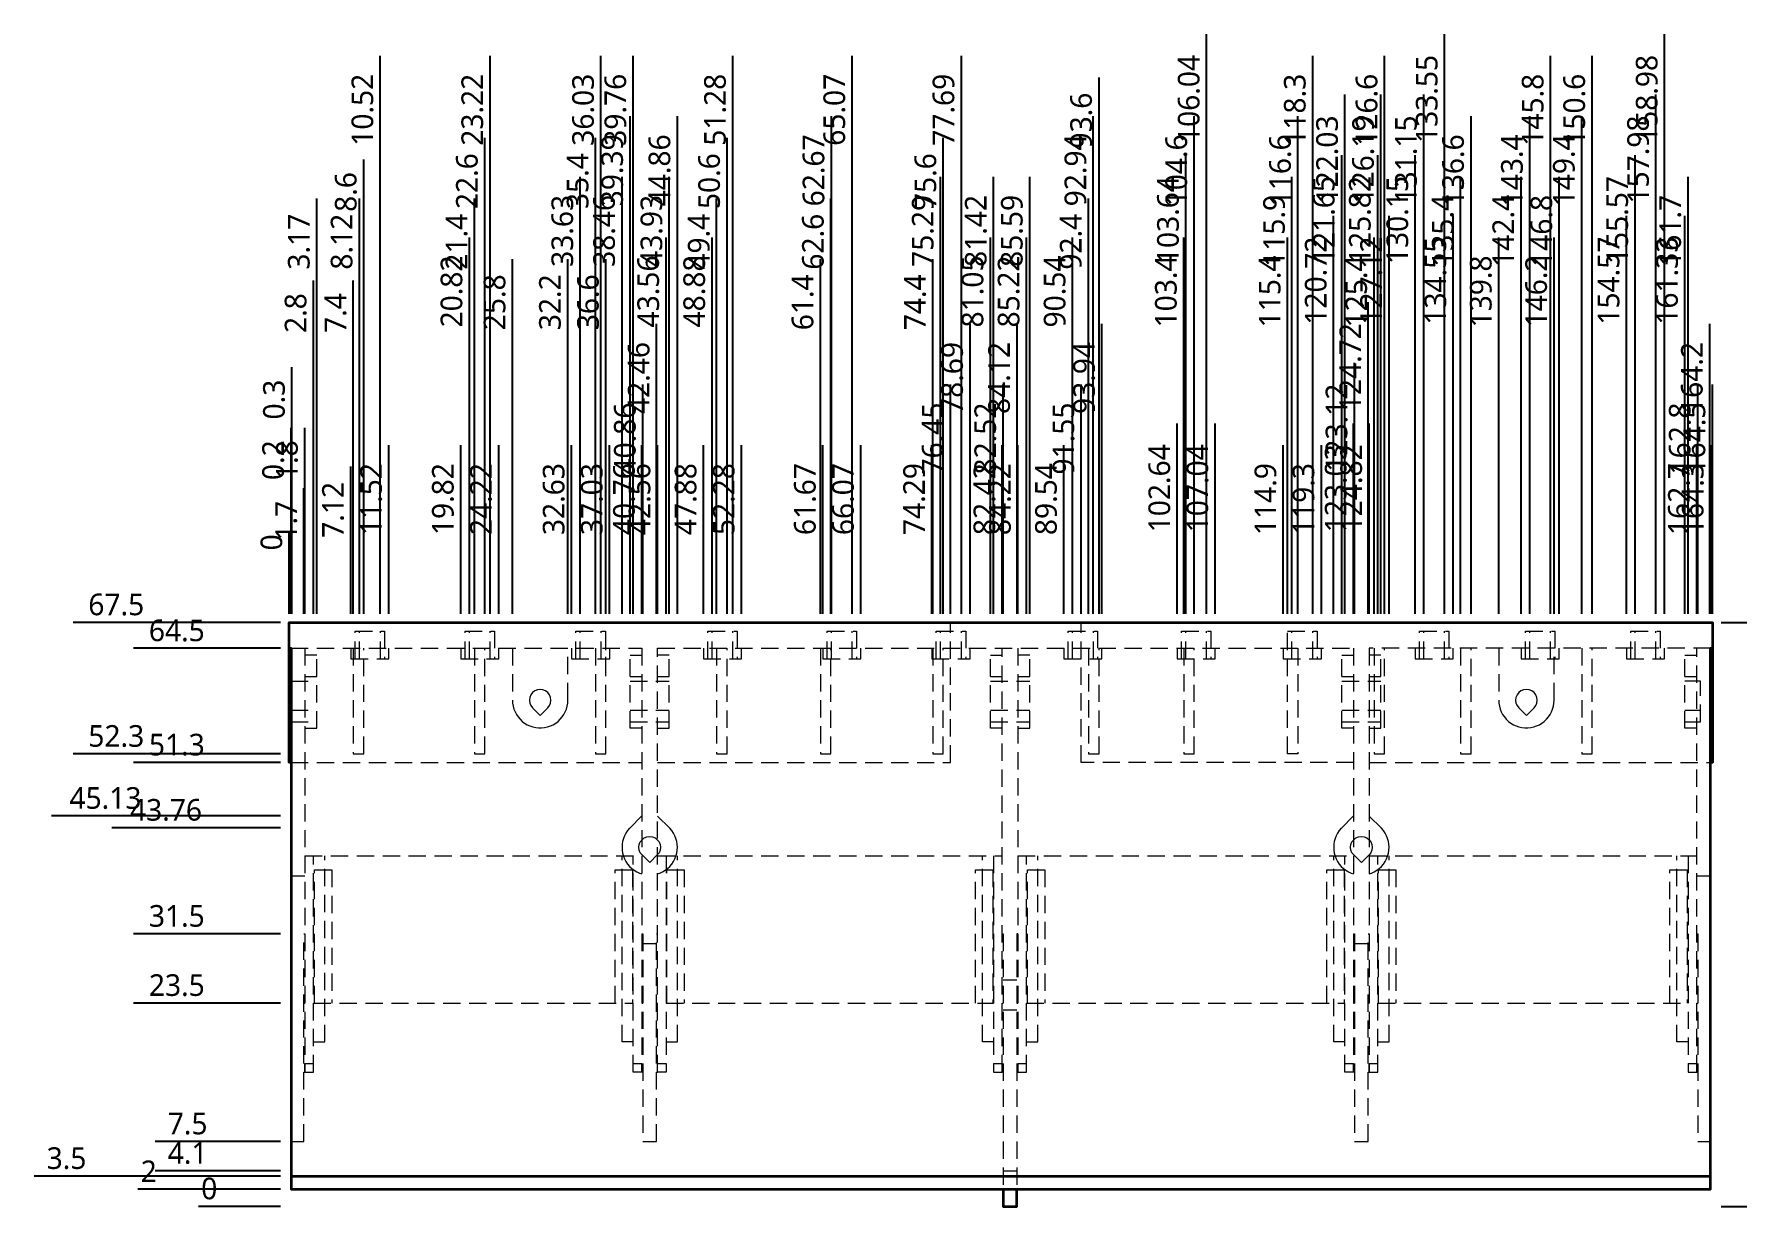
# Model space of a CAD drawing. Header units: millimetres. Extents: x -35 to 466, y -171 to 233.
# Drawn here: x -29.5 to 167.5, y 96.7 to 233.3 of the extents above; entities that cross this region are included whole.
import ezdxf

# ---------------------------------------------------------------- set-up
doc = ezdxf.new("R2010")
doc.units = ezdxf.units.MM
doc.linetypes.add('HIDDEN', pattern=[3, 2, -1])
for name, color, linetype, lineweight in [('DIM', 4, 'CONTINUOUS', 13), ('DIM_MORE', 3, 'CONTINUOUS', 13), ('HIDDEN', 8, 'HIDDEN', 18), ('VISIBLE', 7, 'CONTINUOUS', 35)]:
    doc.layers.add(name, color=color, linetype=linetype, lineweight=lineweight)
doc.styles.add('KR', font='malgun.ttf')
doc.dimstyles.new('TOCCATA', dxfattribs={"dimtxt": 2.5, "dimasz": 2, "dimexe": 1.2, "dimexo": 1, "dimgap": 0.8, "dimtad": 1, "dimdsep": 46, "dimtxsty": 'KR', "dimblk": 'ARCHTICK', "dimcen": 2.5, "dimazin": 3, "dimtfac": 0.5, "dimtmove": 2, "dimatfit": 3})

# ---------------------------------------------------------------- blocks, each defined once
blk = doc.blocks.new('_ARCHTICK')
at = {"color": 0, "linetype": 'BYBLOCK', "const_width": 0.15}
blk.add_lwpolyline([(-0.5, -0.5), (0.5, 0.5)], dxfattribs=at)
blk = doc.blocks.new('*D7')
for p, q in [((0.3, 183.35), (0.3, 194.85)), ((0.3, 179.35), (0.3, 183.35)), ((0.3, 166.35), (0.3, 179.35))]:
    blk.add_line(p, q)
at = {"layer": 'Defpoints'}
for p in [(0.3, 187.35), (0.3, 165.35), (0, 97.85)]:
    blk.add_point(p, dxfattribs=at)
at = {"layer": 'DIM', "insert": (-1.75, 191.1), "char_height": 2.5, "attachment_point": 5, "rotation": 90, "style": 'KR'}
blk.add_mtext('0.3', dxfattribs=at)
blk = doc.blocks.new('*D9')
for p, q in [((1.8, 176.35), (1.8, 187.85)), ((1.8, 172.35), (1.8, 176.35)), ((1.8, 166.35), (1.8, 172.35))]:
    blk.add_line(p, q)
at = {"layer": 'Defpoints'}
for p in [(1.8, 180.35), (1.8, 165.35), (0, 97.85)]:
    blk.add_point(p, dxfattribs=at)
at = {"layer": 'DIM', "insert": (-0.25, 184.1), "char_height": 2.5, "attachment_point": 5, "rotation": 90, "style": 'KR'}
blk.add_mtext('1.8', dxfattribs=at)
blk = doc.blocks.new('*D25')
for p, q in [((76.45, 176.35), (76.45, 192.85)), ((76.45, 172.35), (76.45, 176.35)), ((76.45, 166.35), (76.45, 172.35))]:
    blk.add_line(p, q)
at = {"layer": 'Defpoints'}
for p in [(76.45, 180.35), (76.45, 165.35), (0, 97.85)]:
    blk.add_point(p, dxfattribs=at)
at = {"layer": 'DIM', "insert": (74.4, 186.6), "char_height": 2.5, "attachment_point": 5, "rotation": 90, "style": 'KR'}
blk.add_mtext('76.45', dxfattribs=at)
blk = doc.blocks.new('*D26')
for p, q in [((78.69, 183.35), (78.69, 199.85)), ((78.69, 179.35), (78.69, 183.35)), ((78.69, 166.35), (78.69, 179.35))]:
    blk.add_line(p, q)
at = {"layer": 'Defpoints'}
for p in [(78.69, 187.35), (78.69, 165.35), (0, 97.85)]:
    blk.add_point(p, dxfattribs=at)
at = {"layer": 'DIM', "insert": (76.64, 193.6), "char_height": 2.5, "attachment_point": 5, "rotation": 90, "style": 'KR'}
blk.add_mtext('78.69', dxfattribs=at)
blk = doc.blocks.new('*D29')
for p, q in [((84.12, 183.35), (84.12, 199.85)), ((84.12, 179.35), (84.12, 183.35)), ((84.12, 166.35), (84.12, 179.35))]:
    blk.add_line(p, q)
at = {"layer": 'Defpoints'}
for p in [(84.12, 187.35), (84.12, 165.35), (0, 97.85)]:
    blk.add_point(p, dxfattribs=at)
at = {"layer": 'DIM', "insert": (82.07, 193.6), "char_height": 2.5, "attachment_point": 5, "rotation": 90, "style": 'KR'}
blk.add_mtext('84.12', dxfattribs=at)
blk = doc.blocks.new('*D32')
for p, q in [((91.55, 176.35), (91.55, 192.85)), ((91.55, 172.35), (91.55, 176.35)), ((91.55, 166.35), (91.55, 172.35))]:
    blk.add_line(p, q)
at = {"layer": 'Defpoints'}
for p in [(91.55, 180.35), (91.55, 165.35), (0, 97.85)]:
    blk.add_point(p, dxfattribs=at)
at = {"layer": 'DIM', "insert": (89.5, 186.6), "char_height": 2.5, "attachment_point": 5, "rotation": 90, "style": 'KR'}
blk.add_mtext('91.55', dxfattribs=at)
blk = doc.blocks.new('*D33')
for p, q in [((93.94, 183.35), (93.94, 199.85)), ((93.94, 179.35), (93.94, 183.35)), ((93.94, 166.35), (93.94, 179.35))]:
    blk.add_line(p, q)
at = {"layer": 'Defpoints'}
for p in [(93.94, 187.35), (93.94, 165.35), (0, 97.85)]:
    blk.add_point(p, dxfattribs=at)
at = {"layer": 'DIM', "insert": (91.89, 193.6), "char_height": 2.5, "attachment_point": 5, "rotation": 90, "style": 'KR'}
blk.add_mtext('93.94', dxfattribs=at)
blk = doc.blocks.new('*D80')
for p, q in [((3.17, 200.35), (3.17, 214.35)), ((3.17, 196.35), (3.17, 200.35)), ((3.17, 166.35), (3.17, 196.35))]:
    blk.add_line(p, q)
at = {"layer": 'Defpoints'}
for p in [(3.17, 204.35), (3.17, 165.35), (0, 97.85)]:
    blk.add_point(p, dxfattribs=at)
at = {"layer": 'DIM_MORE', "insert": (1.12, 209.35), "char_height": 2.5, "attachment_point": 5, "rotation": 90, "style": 'KR'}
blk.add_mtext('3.17', dxfattribs=at)
blk = doc.blocks.new('*D81')
for p, q in [((7.4, 193.35), (7.4, 204.85)), ((7.4, 189.35), (7.4, 193.35)), ((7.4, 166.35), (7.4, 189.35))]:
    blk.add_line(p, q)
at = {"layer": 'Defpoints'}
for p in [(7.4, 197.35), (7.4, 165.35), (0, 97.85)]:
    blk.add_point(p, dxfattribs=at)
at = {"layer": 'DIM_MORE', "insert": (5.35, 201.1), "char_height": 2.5, "attachment_point": 5, "rotation": 90, "style": 'KR'}
blk.add_mtext('7.4', dxfattribs=at)
blk = doc.blocks.new('*D83')
for p, q in [((8.6, 207.35), (8.6, 218.85)), ((8.6, 203.35), (8.6, 207.35)), ((8.6, 166.35), (8.6, 203.35))]:
    blk.add_line(p, q)
at = {"layer": 'Defpoints'}
for p in [(8.6, 211.35), (8.6, 165.35), (0, 97.85)]:
    blk.add_point(p, dxfattribs=at)
at = {"layer": 'DIM_MORE', "insert": (6.55, 215.1), "char_height": 2.5, "attachment_point": 5, "rotation": 90, "style": 'KR'}
blk.add_mtext('8.6', dxfattribs=at)
blk = doc.blocks.new('*D84')
for p, q in [((10.52, 214.35), (10.52, 230.85)), ((10.52, 210.35), (10.52, 214.35)), ((10.52, 166.35), (10.52, 210.35))]:
    blk.add_line(p, q)
at = {"layer": 'Defpoints'}
for p in [(10.52, 218.35), (10.52, 165.35), (0, 97.85)]:
    blk.add_point(p, dxfattribs=at)
at = {"layer": 'DIM_MORE', "insert": (8.47, 224.6), "char_height": 2.5, "attachment_point": 5, "rotation": 90, "style": 'KR'}
blk.add_mtext('10.52', dxfattribs=at)
blk = doc.blocks.new('*D90')
for p, q in [((32.2, 193.35), (32.2, 207.35)), ((32.2, 189.35), (32.2, 193.35)), ((32.2, 166.35), (32.2, 189.35))]:
    blk.add_line(p, q)
at = {"layer": 'Defpoints'}
for p in [(32.2, 197.35), (32.2, 165.35), (0, 97.85)]:
    blk.add_point(p, dxfattribs=at)
at = {"layer": 'DIM_MORE', "insert": (30.15, 202.35), "char_height": 2.5, "attachment_point": 5, "rotation": 90, "style": 'KR'}
blk.add_mtext('32.2', dxfattribs=at)
blk = doc.blocks.new('*D92')
for p, q in [((35.4, 207.35), (35.4, 221.35)), ((35.4, 203.35), (35.4, 207.35)), ((35.4, 166.35), (35.4, 203.35))]:
    blk.add_line(p, q)
at = {"layer": 'Defpoints'}
for p in [(35.4, 211.35), (35.4, 165.35), (0, 97.85)]:
    blk.add_point(p, dxfattribs=at)
at = {"layer": 'DIM_MORE', "insert": (33.35, 216.35), "char_height": 2.5, "attachment_point": 5, "rotation": 90, "style": 'KR'}
blk.add_mtext('35.4', dxfattribs=at)
blk = doc.blocks.new('*D95')
for p, q in [((38.46, 200.35), (38.46, 216.85)), ((38.46, 196.35), (38.46, 200.35)), ((38.46, 166.35), (38.46, 196.35))]:
    blk.add_line(p, q)
at = {"layer": 'Defpoints'}
for p in [(38.46, 204.35), (38.46, 165.35), (0, 97.85)]:
    blk.add_point(p, dxfattribs=at)
at = {"layer": 'DIM_MORE', "insert": (36.41, 210.6), "char_height": 2.5, "attachment_point": 5, "rotation": 90, "style": 'KR'}
blk.add_mtext('38.46', dxfattribs=at)
blk = doc.blocks.new('*D96')
for p, q in [((39.39, 207.35), (39.39, 223.85)), ((39.39, 203.35), (39.39, 207.35)), ((39.39, 166.35), (39.39, 203.35))]:
    blk.add_line(p, q)
at = {"layer": 'Defpoints'}
for p in [(39.39, 211.35), (39.39, 165.35), (0, 97.85)]:
    blk.add_point(p, dxfattribs=at)
at = {"layer": 'DIM_MORE', "insert": (37.34, 217.6), "char_height": 2.5, "attachment_point": 5, "rotation": 90, "style": 'KR'}
blk.add_mtext('39.39', dxfattribs=at)
blk = doc.blocks.new('*D99')
for p, q in [((43.93, 200.35), (43.93, 216.85)), ((43.93, 196.35), (43.93, 200.35)), ((43.93, 166.35), (43.93, 196.35))]:
    blk.add_line(p, q)
at = {"layer": 'Defpoints'}
for p in [(43.93, 204.35), (43.93, 165.35), (0, 97.85)]:
    blk.add_point(p, dxfattribs=at)
at = {"layer": 'DIM_MORE', "insert": (41.88, 210.6), "char_height": 2.5, "attachment_point": 5, "rotation": 90, "style": 'KR'}
blk.add_mtext('43.93', dxfattribs=at)
blk = doc.blocks.new('*D100')
for p, q in [((44.86, 207.35), (44.86, 223.85)), ((44.86, 203.35), (44.86, 207.35)), ((44.86, 166.35), (44.86, 203.35))]:
    blk.add_line(p, q)
at = {"layer": 'Defpoints'}
for p in [(44.86, 211.35), (44.86, 165.35), (0, 97.85)]:
    blk.add_point(p, dxfattribs=at)
at = {"layer": 'DIM_MORE', "insert": (42.81, 217.6), "char_height": 2.5, "attachment_point": 5, "rotation": 90, "style": 'KR'}
blk.add_mtext('44.86', dxfattribs=at)
blk = doc.blocks.new('*D109')
for p, q in [((74.4, 193.35), (74.4, 207.35)), ((74.4, 189.35), (74.4, 193.35)), ((74.4, 166.35), (74.4, 189.35))]:
    blk.add_line(p, q)
at = {"layer": 'Defpoints'}
for p in [(74.4, 197.35), (74.4, 165.35), (0, 97.85)]:
    blk.add_point(p, dxfattribs=at)
at = {"layer": 'DIM_MORE', "insert": (72.35, 202.35), "char_height": 2.5, "attachment_point": 5, "rotation": 90, "style": 'KR'}
blk.add_mtext('74.4', dxfattribs=at)
blk = doc.blocks.new('*D111')
for p, q in [((75.6, 207.35), (75.6, 221.35)), ((75.6, 203.35), (75.6, 207.35)), ((75.6, 166.35), (75.6, 203.35))]:
    blk.add_line(p, q)
at = {"layer": 'Defpoints'}
for p in [(75.6, 211.35), (75.6, 165.35), (0, 97.85)]:
    blk.add_point(p, dxfattribs=at)
at = {"layer": 'DIM_MORE', "insert": (73.55, 216.35), "char_height": 2.5, "attachment_point": 5, "rotation": 90, "style": 'KR'}
blk.add_mtext('75.6', dxfattribs=at)
blk = doc.blocks.new('*D112')
for p, q in [((77.69, 214.35), (77.69, 230.85)), ((77.69, 210.35), (77.69, 214.35)), ((77.69, 166.35), (77.69, 210.35))]:
    blk.add_line(p, q)
at = {"layer": 'Defpoints'}
for p in [(77.69, 218.35), (77.69, 165.35), (0, 97.85)]:
    blk.add_point(p, dxfattribs=at)
at = {"layer": 'DIM_MORE', "insert": (75.64, 224.6), "char_height": 2.5, "attachment_point": 5, "rotation": 90, "style": 'KR'}
blk.add_mtext('77.69', dxfattribs=at)
blk = doc.blocks.new('*D118')
for p, q in [((92.4, 200.35), (92.4, 214.35)), ((92.4, 196.35), (92.4, 200.35)), ((92.4, 166.35), (92.4, 196.35))]:
    blk.add_line(p, q)
at = {"layer": 'Defpoints'}
for p in [(92.4, 204.35), (92.4, 165.35), (0, 97.85)]:
    blk.add_point(p, dxfattribs=at)
at = {"layer": 'DIM_MORE', "insert": (90.35, 209.35), "char_height": 2.5, "attachment_point": 5, "rotation": 90, "style": 'KR'}
blk.add_mtext('92.4', dxfattribs=at)
blk = doc.blocks.new('*D125')
for p, q in [((115.4, 193.35), (115.4, 209.85)), ((115.4, 189.35), (115.4, 193.35)), ((115.4, 166.35), (115.4, 189.35))]:
    blk.add_line(p, q)
at = {"layer": 'Defpoints'}
for p in [(115.4, 197.35), (115.4, 165.35), (0, 97.85)]:
    blk.add_point(p, dxfattribs=at)
at = {"layer": 'DIM_MORE', "insert": (113.35, 203.6), "char_height": 2.5, "attachment_point": 5, "rotation": 90, "style": 'KR'}
blk.add_mtext('115.4', dxfattribs=at)
blk = doc.blocks.new('*D129')
for p, q in [((120.72, 193.35), (120.72, 212.35)), ((120.72, 189.35), (120.72, 193.35)), ((120.72, 166.35), (120.72, 189.35))]:
    blk.add_line(p, q)
at = {"layer": 'Defpoints'}
for p in [(120.72, 197.35), (120.72, 165.35), (0, 97.85)]:
    blk.add_point(p, dxfattribs=at)
at = {"layer": 'DIM_MORE', "insert": (118.67, 204.85), "char_height": 2.5, "attachment_point": 5, "rotation": 90, "style": 'KR'}
blk.add_mtext('120.72', dxfattribs=at)
blk = doc.blocks.new('*D130')
for p, q in [((121.65, 200.35), (121.65, 219.35)), ((121.65, 196.35), (121.65, 200.35)), ((121.65, 166.35), (121.65, 196.35))]:
    blk.add_line(p, q)
at = {"layer": 'Defpoints'}
for p in [(121.65, 204.35), (121.65, 165.35), (0, 97.85)]:
    blk.add_point(p, dxfattribs=at)
at = {"layer": 'DIM_MORE', "insert": (119.6, 211.85), "char_height": 2.5, "attachment_point": 5, "rotation": 90, "style": 'KR'}
blk.add_mtext('121.65', dxfattribs=at)
blk = doc.blocks.new('*D132')
for p, q in [((125.4, 193.35), (125.4, 209.85)), ((125.4, 189.35), (125.4, 193.35)), ((125.4, 166.35), (125.4, 189.35))]:
    blk.add_line(p, q)
at = {"layer": 'Defpoints'}
for p in [(125.4, 197.35), (125.4, 165.35), (0, 97.85)]:
    blk.add_point(p, dxfattribs=at)
at = {"layer": 'DIM_MORE', "insert": (123.35, 203.6), "char_height": 2.5, "attachment_point": 5, "rotation": 90, "style": 'KR'}
blk.add_mtext('125.4', dxfattribs=at)
blk = doc.blocks.new('*D134')
for p, q in [((126.19, 207.35), (126.19, 226.35)), ((126.19, 203.35), (126.19, 207.35)), ((126.19, 166.35), (126.19, 203.35))]:
    blk.add_line(p, q)
at = {"layer": 'Defpoints'}
for p in [(126.19, 211.35), (126.19, 165.35), (0, 97.85)]:
    blk.add_point(p, dxfattribs=at)
at = {"layer": 'DIM_MORE', "insert": (124.14, 218.85), "char_height": 2.5, "attachment_point": 5, "rotation": 90, "style": 'KR'}
blk.add_mtext('126.19', dxfattribs=at)
blk = doc.blocks.new('*D135')
for p, q in [((126.6, 214.35), (126.6, 230.85)), ((126.6, 210.35), (126.6, 214.35)), ((126.6, 166.35), (126.6, 210.35))]:
    blk.add_line(p, q)
at = {"layer": 'Defpoints'}
for p in [(126.6, 218.35), (126.6, 165.35), (0, 97.85)]:
    blk.add_point(p, dxfattribs=at)
at = {"layer": 'DIM_MORE', "insert": (124.55, 224.6), "char_height": 2.5, "attachment_point": 5, "rotation": 90, "style": 'KR'}
blk.add_mtext('126.6', dxfattribs=at)
blk = doc.blocks.new('*D136')
for p, q in [((127.12, 193.35), (127.12, 212.35)), ((127.12, 189.35), (127.12, 193.35)), ((127.12, 166.35), (127.12, 189.35))]:
    blk.add_line(p, q)
at = {"layer": 'Defpoints'}
for p in [(127.12, 197.35), (127.12, 165.35), (0, 97.85)]:
    blk.add_point(p, dxfattribs=at)
at = {"layer": 'DIM_MORE', "insert": (125.07, 204.85), "char_height": 2.5, "attachment_point": 5, "rotation": 90, "style": 'KR'}
blk.add_mtext('127.12', dxfattribs=at)
blk = doc.blocks.new('*D139')
for p, q in [((133.55, 214.35), (133.55, 233.35)), ((133.55, 210.35), (133.55, 214.35)), ((133.55, 166.35), (133.55, 210.35))]:
    blk.add_line(p, q)
at = {"layer": 'Defpoints'}
for p in [(133.55, 218.35), (133.55, 165.35), (0, 97.85)]:
    blk.add_point(p, dxfattribs=at)
at = {"layer": 'DIM_MORE', "insert": (131.5, 225.85), "char_height": 2.5, "attachment_point": 5, "rotation": 90, "style": 'KR'}
blk.add_mtext('133.55', dxfattribs=at)
blk = doc.blocks.new('*D140')
for p, q in [((134.55, 193.35), (134.55, 212.35)), ((134.55, 189.35), (134.55, 193.35)), ((134.55, 166.35), (134.55, 189.35))]:
    blk.add_line(p, q)
at = {"layer": 'Defpoints'}
for p in [(134.55, 197.35), (134.55, 165.35), (0, 97.85)]:
    blk.add_point(p, dxfattribs=at)
at = {"layer": 'DIM_MORE', "insert": (132.5, 204.85), "char_height": 2.5, "attachment_point": 5, "rotation": 90, "style": 'KR'}
blk.add_mtext('134.55', dxfattribs=at)
blk = doc.blocks.new('*D146')
for p, q in [((145.8, 214.35), (145.8, 230.85)), ((145.8, 210.35), (145.8, 214.35)), ((145.8, 166.35), (145.8, 210.35))]:
    blk.add_line(p, q)
at = {"layer": 'Defpoints'}
for p in [(145.8, 218.35), (145.8, 165.35), (0, 97.85)]:
    blk.add_point(p, dxfattribs=at)
at = {"layer": 'DIM_MORE', "insert": (143.75, 224.6), "char_height": 2.5, "attachment_point": 5, "rotation": 90, "style": 'KR'}
blk.add_mtext('145.8', dxfattribs=at)
blk = doc.blocks.new('*D148')
for p, q in [((146.8, 200.35), (146.8, 216.85)), ((146.8, 196.35), (146.8, 200.35)), ((146.8, 166.35), (146.8, 196.35))]:
    blk.add_line(p, q)
at = {"layer": 'Defpoints'}
for p in [(146.8, 204.35), (146.8, 165.35), (0, 97.85)]:
    blk.add_point(p, dxfattribs=at)
at = {"layer": 'DIM_MORE', "insert": (144.75, 210.6), "char_height": 2.5, "attachment_point": 5, "rotation": 90, "style": 'KR'}
blk.add_mtext('146.8', dxfattribs=at)
blk = doc.blocks.new('*D150')
for p, q in [((150.6, 214.35), (150.6, 230.85)), ((150.6, 210.35), (150.6, 214.35)), ((150.6, 166.35), (150.6, 210.35))]:
    blk.add_line(p, q)
at = {"layer": 'Defpoints'}
for p in [(150.6, 218.35), (150.6, 165.35), (0, 97.85)]:
    blk.add_point(p, dxfattribs=at)
at = {"layer": 'DIM_MORE', "insert": (148.55, 224.6), "char_height": 2.5, "attachment_point": 5, "rotation": 90, "style": 'KR'}
blk.add_mtext('150.6', dxfattribs=at)
blk = doc.blocks.new('*D156')
for p, q in [((161.7, 200.35), (161.7, 216.85)), ((161.7, 196.35), (161.7, 200.35)), ((161.7, 166.35), (161.7, 196.35))]:
    blk.add_line(p, q)
at = {"layer": 'Defpoints'}
for p in [(161.7, 204.35), (161.7, 165.35), (0, 97.85)]:
    blk.add_point(p, dxfattribs=at)
at = {"layer": 'DIM_MORE', "insert": (159.65, 210.6), "char_height": 2.5, "attachment_point": 5, "rotation": 90, "style": 'KR'}
blk.add_mtext('161.7', dxfattribs=at)

msp = doc.modelspace()

# ---------------------------------------------------------------- linework, layer by layer
at = {"layer": 'HIDDEN'}
for points in [[(7.625, 161.15), (7.625, 164.35), (11.025, 164.35), (11.025, 161.15)], [(8.125, 161.15), (8.125, 164.35)], [(10.525, 161.15), (10.525, 164.35)], [(20.315, 161.15), (20.315, 164.35), (23.715, 164.35), (23.715, 161.15)], [(20.815, 161.15), (20.815, 164.35)], [(23.215, 161.15), (23.215, 164.35)], [(33.135, 161.15), (33.135, 164.35), (36.535, 164.35), (36.535, 161.15)], [(33.635, 161.15), (33.635, 164.35)], [(36.035, 161.15), (36.035, 164.35)], [(42.56, 149.15), (76.45, 149.15), (76.45, 165.35)], [(48.385, 161.15), (48.385, 164.35), (51.785, 164.35), (51.785, 161.15)], [(48.885, 161.15), (48.885, 164.35)], [(51.285, 161.15), (51.285, 164.35)], [(62.17, 161.15), (62.17, 164.35), (65.57, 164.35), (65.57, 161.15)], [(62.67, 161.15), (62.67, 164.35)], [(65.07, 161.15), (65.07, 164.35)], [(74.793, 161.15), (74.793, 164.35), (78.193, 164.35), (78.193, 161.15)], [(75.293, 161.15), (75.293, 164.35)], [(77.693, 161.15), (77.693, 164.35)], [(90.043, 161.15), (90.043, 164.35), (93.443, 164.35), (93.443, 161.15)], [(90.543, 161.15), (90.543, 164.35)], [(123.025, 149.15), (91.55, 149.15), (91.55, 165.35)], [(92.943, 161.15), (92.943, 164.35)], [(103.137, 161.15), (103.137, 164.35), (106.537, 164.35), (106.537, 161.15)], [(103.637, 161.15), (103.637, 164.35)], [(106.037, 161.15), (106.037, 164.35)], [(116.6, 162.35), (116.6, 150.15), (115.4, 150.15), (115.4, 164.35), (118.8, 164.35), (118.8, 161.15)], [(115.9, 161.15), (115.9, 164.35)], [(118.3, 161.15), (118.3, 164.35)], [(130.65, 161.15), (130.65, 164.35), (134.05, 164.35), (134.05, 161.15)], [(131.15, 161.15), (131.15, 164.35)], [(133.55, 161.15), (133.55, 164.35)], [(142.9, 161.15), (142.9, 164.35), (146.3, 164.35), (146.3, 161.15)], [(143.4, 161.15), (143.4, 164.35)], [(145.8, 161.15), (145.8, 164.35)], [(155.075, 161.15), (155.075, 164.35), (158.475, 164.35), (158.475, 161.15)], [(155.575, 161.15), (155.575, 164.35)], [(157.975, 161.15), (157.975, 164.35)], [(0.2, 162.35), (40.76, 162.35), (40.76, 113.35), (39.76, 113.35), (39.76, 138.35)], [(1.8, 162.35), (1.8, 113.35), (2.8, 113.35), (2.8, 138.35)], [(1.8, 153.104), (3.17, 153.104), (3.17, 161.55), (1.8, 161.55)], [(7.125, 162.35), (7.125, 161.15), (11.525, 161.15), (11.525, 162.35)], [(7.4, 162.35), (7.4, 150.15), (8.6, 150.15), (8.6, 162.35)], [(19.815, 162.35), (19.815, 161.15), (24.215, 161.15), (24.215, 162.35)], [(21.4, 162.35), (21.4, 150.15), (22.6, 150.15), (22.6, 162.35)], [(25.8, 162.35), (25.8, 156.35), (25.819, 156.004), (25.875, 155.662), (25.968, 155.328), (26.096, 155.006), (26.258, 154.7), (26.453, 154.413), (26.677, 154.149), (26.928, 153.911), (27.204, 153.701), (27.501, 153.523), (27.816, 153.377), (28.144, 153.267), (28.482, 153.192), (28.827, 153.155), (29.173, 153.155), (29.518, 153.192), (29.856, 153.267), (30.184, 153.377), (30.499, 153.523), (30.796, 153.701), (31.072, 153.911), (31.323, 154.149), (31.547, 154.413), (31.742, 154.7), (31.904, 155.006), (32.032, 155.328), (32.125, 155.662), (32.181, 156.004), (32.2, 156.35), (32.2, 162.35)], [(32.635, 162.35), (32.635, 161.15), (37.035, 161.15), (37.035, 162.35)], [(35.4, 162.35), (35.4, 150.15), (36.6, 150.15), (36.6, 162.35)], [(40.76, 153.104), (39.39, 153.104), (39.39, 161.55), (40.76, 161.55)], [(43.56, 138.35), (43.56, 113.35), (42.56, 113.35), (42.56, 162.35), (123.025, 162.35), (123.025, 113.35), (122.025, 113.35), (122.025, 138.35)], [(42.56, 153.104), (43.93, 153.104), (43.93, 161.55), (42.56, 161.55)], [(47.885, 162.35), (47.885, 161.15), (52.285, 161.15), (52.285, 162.35)], [(49.4, 162.35), (49.4, 150.15), (50.6, 150.15), (50.6, 162.35)], [(61.4, 162.35), (61.4, 150.15), (62.6, 150.15), (62.6, 162.35)], [(61.67, 162.35), (61.67, 161.15), (66.07, 161.15), (66.07, 162.35)], [(74.293, 162.35), (74.293, 161.15), (78.693, 161.15), (78.693, 162.35)], [(74.4, 162.35), (74.4, 150.15), (75.6, 150.15), (75.6, 162.35)], [(82.418, 153.104), (81.048, 153.104), (81.048, 161.55), (82.418, 161.55)], [(81.418, 138.35), (81.418, 113.35), (82.418, 113.35), (82.418, 162.35)], [(84.218, 162.35), (84.218, 113.35), (85.218, 113.35), (85.218, 138.35)], [(84.218, 153.104), (85.588, 153.104), (85.588, 161.55), (84.218, 161.55)], [(89.543, 162.35), (89.543, 161.15), (93.943, 161.15), (93.943, 162.35)], [(92.4, 162.35), (92.4, 150.15), (93.6, 150.15), (93.6, 162.35)], [(102.637, 162.35), (102.637, 161.15), (107.037, 161.15), (107.037, 162.35)], [(103.4, 162.35), (103.4, 150.15), (104.6, 150.15), (104.6, 162.35)], [(114.9, 162.35), (114.9, 161.15), (119.3, 161.15), (119.3, 162.35)], [(123.025, 153.104), (121.655, 153.104), (121.655, 161.55), (123.025, 161.55)], [(164.3, 162.35), (124.825, 162.35), (124.825, 113.35), (125.825, 113.35), (125.825, 138.35)], [(124.825, 153.104), (126.195, 153.104), (126.195, 161.55), (124.825, 161.55)], [(125.4, 162.35), (125.4, 150.15), (126.6, 150.15), (126.6, 162.35)], [(130.15, 162.35), (130.15, 161.15), (134.55, 161.15), (134.55, 162.35)], [(135.4, 162.35), (135.4, 150.15), (136.6, 150.15), (136.6, 162.35)], [(139.8, 162.35), (139.8, 156.35), (139.819, 156.004), (139.875, 155.662), (139.968, 155.328), (140.096, 155.006), (140.258, 154.7), (140.452, 154.413), (140.677, 154.149), (140.928, 153.911), (141.204, 153.701), (141.501, 153.523), (141.816, 153.377), (142.144, 153.267), (142.482, 153.192), (142.827, 153.155), (143.173, 153.155), (143.518, 153.192), (143.856, 153.267), (144.184, 153.377), (144.499, 153.523), (144.796, 153.701), (145.072, 153.911), (145.323, 154.149), (145.548, 154.413), (145.742, 154.7), (145.904, 155.006), (146.032, 155.328), (146.125, 155.662), (146.181, 156.004), (146.2, 156.35), (146.2, 162.35)], [(142.4, 162.35), (142.4, 161.15), (146.8, 161.15), (146.8, 162.35)], [(149.4, 162.35), (149.4, 150.15), (150.6, 150.15), (150.6, 162.35)], [(154.575, 162.35), (154.575, 161.15), (158.975, 161.15), (158.975, 162.35)], [(162.7, 153.104), (161.33, 153.104), (161.33, 161.55), (162.7, 161.55)], [(161.7, 138.35), (161.7, 113.35), (162.7, 113.35), (162.7, 162.35)], [(0.2, 158.55), (3.17, 158.55)], [(1.8, 159.075), (3.17, 159.075)], [(29, 157.6), (28.676, 157.557), (28.375, 157.433), (28.116, 157.234), (27.917, 156.975), (27.793, 156.674), (27.75, 156.35), (27.793, 156.026), (27.917, 155.725), (28.116, 155.466), (29, 154.582), (29.884, 155.466), (30.083, 155.725), (30.207, 156.026), (30.25, 156.35), (30.207, 156.674), (30.083, 156.975), (29.884, 157.234), (29.625, 157.433), (29.324, 157.557), (29, 157.6)], [(39.39, 159.075), (40.76, 159.075)], [(39.39, 158.55), (43.93, 158.55)], [(42.56, 159.075), (43.93, 159.075)], [(81.048, 159.075), (82.418, 159.075)], [(81.048, 158.55), (85.588, 158.55)], [(84.218, 159.075), (85.588, 159.075)], [(121.655, 159.075), (123.025, 159.075)], [(121.655, 158.55), (126.195, 158.55)], [(124.825, 159.075), (126.195, 159.075)], [(143, 157.6), (142.676, 157.557), (142.375, 157.433), (142.116, 157.234), (141.917, 156.975), (141.793, 156.674), (141.75, 156.35), (141.793, 156.026), (141.917, 155.725), (142.116, 155.466), (143, 154.582), (143.884, 155.466), (144.083, 155.725), (144.207, 156.026), (144.25, 156.35), (144.207, 156.674), (144.083, 156.975), (143.884, 157.234), (143.625, 157.433), (143.324, 157.557), (143, 157.6)], [(161.33, 159.075), (162.7, 159.075)], [(161.33, 153.842), (163.11, 153.842), (163.11, 158.55), (161.33, 158.55)], [(0.2, 155.221), (3.17, 155.221)], [(0.2, 153.842), (3.17, 153.842)], [(39.39, 155.221), (43.93, 155.221)], [(39.39, 153.842), (43.93, 153.842)], [(81.048, 155.221), (85.588, 155.221)], [(81.048, 153.842), (85.588, 153.842)], [(121.655, 155.221), (126.195, 155.221)], [(121.655, 153.842), (126.195, 153.842)], [(161.33, 155.221), (163.11, 155.221)], [(0.2, 149.15), (40.76, 149.15)], [(124.825, 149.15), (164.3, 149.15)], [(40.76, 142.975), (39.337, 141.551), (39.113, 141.287), (38.918, 141), (38.756, 140.694), (38.628, 140.372), (38.535, 140.038), (38.479, 139.696), (38.46, 139.35), (38.479, 139.004), (38.535, 138.662), (38.628, 138.328), (38.756, 138.006), (38.918, 137.7), (39.113, 137.413), (39.337, 137.149), (39.588, 136.911), (39.864, 136.701), (40.161, 136.523), (40.476, 136.377), (40.76, 136.281)], [(42.56, 136.281), (42.844, 136.377), (43.159, 136.523), (43.456, 136.701), (43.732, 136.911), (43.983, 137.149), (44.207, 137.413), (44.402, 137.7), (44.564, 138.006), (44.692, 138.328), (44.785, 138.662), (44.841, 139.004), (44.86, 139.35), (44.841, 139.696), (44.785, 140.038), (44.692, 140.372), (44.564, 140.694), (44.402, 141), (44.207, 141.287), (43.983, 141.551), (42.56, 142.975)], [(123.025, 142.975), (121.602, 141.551), (121.378, 141.287), (121.183, 141), (121.021, 140.694), (120.893, 140.372), (120.8, 140.038), (120.744, 139.696), (120.725, 139.35), (120.744, 139.004), (120.8, 138.662), (120.893, 138.328), (121.021, 138.006), (121.183, 137.7), (121.378, 137.413), (121.602, 137.149), (121.853, 136.911), (122.129, 136.701), (122.426, 136.523), (122.741, 136.377), (123.025, 136.281)], [(124.825, 136.281), (125.109, 136.377), (125.424, 136.523), (125.721, 136.701), (125.997, 136.911), (126.248, 137.149), (126.472, 137.413), (126.667, 137.7), (126.829, 138.006), (126.957, 138.328), (127.05, 138.662), (127.106, 139.004), (127.125, 139.35), (127.106, 139.696), (127.05, 140.038), (126.957, 140.372), (126.829, 140.694), (126.667, 141), (126.472, 141.287), (126.248, 141.551), (124.825, 142.975)], [(40.453, 139.026), (40.41, 139.35), (40.453, 139.674), (40.577, 139.975), (40.776, 140.234), (41.035, 140.433), (41.336, 140.557), (41.66, 140.6), (41.984, 140.557), (42.285, 140.433), (42.544, 140.234), (42.743, 139.975), (42.867, 139.674), (42.91, 139.35), (42.867, 139.026), (42.743, 138.725), (42.544, 138.466), (41.66, 137.582), (40.776, 138.466), (40.577, 138.725), (40.453, 139.026)], [(122.718, 139.026), (122.675, 139.35), (122.718, 139.674), (122.842, 139.975), (123.041, 140.234), (123.3, 140.433), (123.601, 140.557), (123.925, 140.6), (124.249, 140.557), (124.55, 140.433), (124.809, 140.234), (125.008, 139.975), (125.132, 139.674), (125.175, 139.35), (125.132, 139.026), (125.008, 138.725), (124.809, 138.466), (123.925, 137.582), (123.041, 138.466), (122.842, 138.725), (122.718, 139.026)], [(1.8, 138.35), (40.76, 138.35)], [(2.8, 116.85), (4.1, 116.85), (4.1, 138.35)], [(39.76, 116.85), (38.46, 116.85), (38.46, 138.35)], [(42.56, 138.35), (82.418, 138.35)], [(43.56, 116.85), (44.86, 116.85), (44.86, 138.35)], [(81.418, 116.85), (80.118, 116.85), (80.118, 138.35)], [(84.218, 138.35), (123.025, 138.35)], [(85.218, 116.85), (86.518, 116.85), (86.518, 138.35)], [(122.025, 116.85), (120.725, 116.85), (120.725, 138.35)], [(124.825, 138.35), (162.7, 138.35)], [(125.825, 116.85), (127.125, 116.85), (127.125, 138.35)], [(161.7, 116.85), (160.4, 116.85), (160.4, 138.35)], [(0.2, 136.05), (1.8, 136.05)], [(2.9, 121.35), (2.9, 136.75), (4.9, 136.75), (4.9, 121.35)], [(37.66, 121.35), (37.66, 136.75), (39.66, 136.75), (39.66, 121.35)], [(43.66, 121.35), (43.66, 136.75), (45.66, 136.75), (45.66, 121.35)], [(79.318, 121.35), (79.318, 136.75), (81.318, 136.75), (81.318, 121.35)], [(85.318, 121.35), (85.318, 136.75), (87.318, 136.75), (87.318, 121.35)], [(119.925, 121.35), (119.925, 136.75), (121.925, 136.75), (121.925, 121.35)], [(125.925, 121.35), (125.925, 136.75), (127.925, 136.75), (127.925, 121.35)], [(159.6, 121.35), (159.6, 136.75), (161.6, 136.75), (161.6, 121.35)], [(162.7, 136.05), (164.3, 136.05)], [(0.2, 129.35), (0.3, 129.35), (0.3, 105.35), (1.7, 105.35), (1.7, 129.35), (1.8, 129.35)], [(40.76, 129.35), (40.86, 129.35), (40.86, 105.35), (42.46, 105.35), (42.46, 129.35), (42.56, 129.35)], [(40.86, 128.25), (42.46, 128.25)], [(82.418, 129.35), (82.518, 129.35), (82.518, 99.854)], [(84.218, 129.35), (84.118, 129.35), (84.118, 99.854)], [(123.025, 129.35), (123.125, 129.35), (123.125, 105.35), (124.725, 105.35), (124.725, 129.35), (124.825, 129.35)], [(123.125, 128.25), (124.725, 128.25)], [(162.7, 129.35), (162.8, 129.35), (162.8, 105.35), (164.2, 105.35), (164.2, 129.35), (164.3, 129.35)], [(82.518, 124.05), (84.118, 124.05)], [(0.2, 121.35), (0.3, 121.35)], [(1.7, 121.35), (1.8, 121.35)], [(2.8, 121.35), (39.76, 121.35)], [(40.76, 121.35), (40.86, 121.35)], [(42.46, 121.35), (42.56, 121.35)], [(43.56, 121.35), (81.418, 121.35)], [(82.418, 121.35), (82.518, 121.35)], [(82.518, 120.55), (84.118, 120.55)], [(84.118, 121.35), (84.218, 121.35)], [(85.218, 121.35), (122.025, 121.35)], [(123.025, 121.35), (123.125, 121.35)], [(124.725, 121.35), (124.825, 121.35)], [(125.825, 121.35), (161.7, 121.35)], [(162.7, 121.35), (162.8, 121.35)], [(164.2, 121.35), (164.3, 121.35)], [(1.7, 113.36), (1.81, 113.36), (1.81, 114.34), (1.8, 114.34)], [(1.8, 114.35), (2.8, 114.35)], [(39.76, 114.35), (40.76, 114.35)], [(40.86, 113.36), (40.75, 113.36), (40.75, 114.34), (40.76, 114.34)], [(42.46, 113.36), (42.57, 113.36), (42.57, 114.34), (42.56, 114.34)], [(42.56, 114.35), (43.56, 114.35)], [(81.418, 114.35), (82.418, 114.35)], [(82.518, 113.36), (82.408, 113.36), (82.408, 114.34), (82.418, 114.34)], [(84.118, 113.36), (84.228, 113.36), (84.228, 114.34), (84.218, 114.34)], [(84.218, 114.35), (85.218, 114.35)], [(122.025, 114.35), (123.025, 114.35)], [(123.125, 113.36), (123.015, 113.36), (123.015, 114.34), (123.025, 114.34)], [(124.725, 113.36), (124.835, 113.36), (124.835, 114.34), (124.825, 114.34)], [(124.825, 114.35), (125.825, 114.35)], [(161.7, 114.35), (162.7, 114.35)], [(162.8, 113.36), (162.69, 113.36), (162.69, 114.34), (162.7, 114.34)], [(82.518, 101.95), (84.118, 101.95)]]:
    msp.add_lwpolyline(points, dxfattribs=at)
at = {"layer": 'VISIBLE'}
for points in [[(0.2, 149.15), (0, 149.15), (0, 165.35), (164.5, 165.35), (164.5, 149.15), (164.3, 149.15)], [(0, 162.35), (0.2, 162.35), (0.2, 99.85), (164.3, 99.85), (164.3, 162.35), (164.5, 162.35)], [(0.2, 101.35), (164.3, 101.35)], [(82.518, 99.854), (82.518, 97.85), (84.118, 97.85), (84.118, 99.854)]]:
    msp.add_lwpolyline(points, dxfattribs=at)

# ---------------------------------------------------------------- dimensions: what is measured, and where the dimension line sits
at = {"layer": 'DIM'}
for feature_location, offset, dtype, origin in [((124.72, 165.35), (0, 22), 1, (0, 97.85)), ((42.46, 165.35), (0, 22), 1, (0, 97.85)), ((164.2, 165.35), (0, 22), 1, (0, 97.85)), ((123.12, 165.35), (0, 15), 1, (0, 97.85)), ((40.86, 165.35), (0, 15), 1, (0, 97.85)), ((82.52, 165.35), (0, 15), 1, (0, 97.85)), ((162.8, 165.35), (0, 15), 1, (0, 97.85)), ((164.5, 165.35), (0, 15), 1, (0, 97.85)), ((0.2, 165.35), (0, 15), 1, (0, 97.85)), ((102.64, 165.35), (0, 8), 1, (0, 97.85)), ((107.04, 165.35), (0, 8), 1, (0, 97.85)), ((123.03, 165.35), (0, 8), 1, (0, 97.85)), ((124.82, 165.35), (0, 8), 1, (0, 97.85)), ((11.52, 165.35), (0, 8), 1, (0, 97.85)), ((19.82, 165.35), (0, 8), 1, (0, 97.85)), ((24.22, 165.35), (0, 8), 1, (0, 97.85)), ((32.63, 165.35), (0, 8), 1, (0, 97.85)), ((37.03, 165.35), (0, 8), 1, (0, 97.85)), ((40.76, 165.35), (0, 8), 1, (0, 97.85)), ((42.56, 165.35), (0, 8), 1, (0, 97.85)), ((47.88, 165.35), (0, 8), 1, (0, 97.85)), ((52.28, 165.35), (0, 8), 1, (0, 97.85)), ((61.67, 165.35), (0, 8), 1, (0, 97.85)), ((66.07, 165.35), (0, 8), 1, (0, 97.85)), ((74.29, 165.35), (0, 8), 1, (0, 97.85)), ((82.42, 165.35), (0, 8), 1, (0, 97.85)), ((84.22, 165.35), (0, 8), 1, (0, 97.85)), ((89.54, 165.35), (0, 8), 1, (0, 97.85)), ((114.9, 165.35), (0, 8), 1, (0, 97.85)), ((119.3, 165.35), (0, 8), 1, (0, 97.85)), ((162.7, 165.35), (0, 8), 1, (0, 97.85)), ((164.3, 165.35), (0, 8), 1, (0, 97.85)), ((7.12, 165.35), (0, 8), 1, (0, 97.85)), ((1.7, 165.35), (0, 8), 1, (0, 97.85)), ((0, 165.349998474), (0, 8), 1, (0, 97.849998474)), ((0, 165.35), (-15, 0), 0, (0, 97.85)), ((0, 162.35), (-8, 0), 0, (0, 97.85)), ((0, 150.15), (-15, 0), 0, (0, 97.85)), ((0, 149.15), (-8, 0), 0, (0, 97.85)), ((0, 142.98), (-15, 0), 0, (0, 97.85)), ((0, 141.61), (-8, 0), 0, (0, 97.85)), ((0, 129.35), (-8, 0), 0, (0, 97.85)), ((0, 121.35), (-8, 0), 0, (0, 97.85)), ((0, 105.35), (-8, 0), 0, (0, 97.85)), ((0, 101.35), (-22, 0), 0, (0, 97.85)), ((0, 101.95), (-8, 0), 0, (0, 97.85)), ((0, 99.85), (-15, 0), 0, (0, 97.85)), ((0, 97.849998474), (-8, 0), 0, (0, 97.849998474))]:
    msp.add_ordinate_dim(feature_location=feature_location, offset=offset, dtype=dtype, origin=origin, dimstyle='TOCCATA', dxfattribs=at).render()
for feature_location, offset, picture, middle in [((78.69, 165.35), (0, 22), '*D26', (76.64, 193.6)), ((84.12, 165.35), (0, 22), '*D29', (82.07, 193.6)), ((93.94, 165.35), (0, 22), '*D33', (91.89, 193.6)), ((0.3, 165.35), (0, 22), '*D7', (-1.75, 191.1)), ((76.45, 165.35), (0, 15), '*D25', (74.4, 186.6)), ((91.55, 165.35), (0, 15), '*D32', (89.5, 186.6)), ((1.8, 165.35), (0, 15), '*D9', (-0.25, 184.1))]:
    dim = msp.add_ordinate_dim(feature_location=feature_location, offset=offset, dtype=1, origin=(0, 97.85), dimstyle='TOCCATA', dxfattribs=at)
    dim.commit()
    dim.dimension.update_dxf_attribs({"geometry": picture, "text_midpoint": middle})
msp.add_linear_dim(base=(172.5, 97.85), p1=(164.5, 97.85), p2=(164.5, 165.35), angle=90, dimstyle='TOCCATA', dxfattribs=at).render()
at = {"layer": 'DIM_MORE'}
for feature_location, offset in [((106.04, 165.35), (0, 53)), ((158.98, 165.35), (0, 53)), ((23.22, 165.35), (0, 53)), ((36.03, 165.35), (0, 53)), ((39.76, 165.35), (0, 53)), ((51.28, 165.35), (0, 53)), ((65.07, 165.35), (0, 53)), ((118.3, 165.35), (0, 53)), ((93.6, 165.35), (0, 53)), ((122.03, 165.35), (0, 46)), ((131.15, 165.35), (0, 46)), ((157.98, 165.35), (0, 46)), ((62.67, 165.35), (0, 46)), ((92.94, 165.35), (0, 46)), ((104.6, 165.35), (0, 46)), ((116.6, 165.35), (0, 46)), ((136.6, 165.35), (0, 46)), ((143.4, 165.35), (0, 46)), ((149.4, 165.35), (0, 46)), ((22.6, 165.35), (0, 46)), ((50.6, 165.35), (0, 46)), ((103.64, 165.35), (0, 39)), ((125.82, 165.35), (0, 39)), ((130.15, 165.35), (0, 39)), ((155.57, 165.35), (0, 39)), ((33.63, 165.35), (0, 39)), ((75.29, 165.35), (0, 39)), ((81.42, 165.35), (0, 39)), ((85.59, 165.35), (0, 39)), ((115.9, 165.35), (0, 39)), ((135.4, 165.35), (0, 39)), ((142.4, 165.35), (0, 39)), ((8.12, 165.35), (0, 39)), ((21.4, 165.35), (0, 39)), ((49.4, 165.35), (0, 39)), ((62.6, 165.35), (0, 39)), ((154.57, 165.35), (0, 32)), ((161.33, 165.35), (0, 32)), ((20.82, 165.35), (0, 32)), ((43.56, 165.35), (0, 32)), ((48.88, 165.35), (0, 32)), ((81.05, 165.35), (0, 32)), ((85.22, 165.35), (0, 32)), ((90.54, 165.35), (0, 32)), ((103.4, 165.35), (0, 32)), ((139.8, 165.35), (0, 32)), ((146.2, 165.35), (0, 32)), ((25.8, 165.35), (0, 32)), ((36.6, 165.35), (0, 32)), ((61.4, 165.35), (0, 32)), ((2.8, 165.35), (0, 32))]:
    msp.add_ordinate_dim(feature_location=feature_location, offset=offset, dtype=1, origin=(0, 97.85), dimstyle='TOCCATA', dxfattribs=at).render()
for feature_location, offset, picture, middle in [((133.55, 165.35), (0, 53), '*D139', (131.5, 225.85)), ((10.52, 165.35), (0, 53), '*D84', (8.47, 224.6)), ((77.69, 165.35), (0, 53), '*D112', (75.64, 224.6)), ((126.6, 165.35), (0, 53), '*D135', (124.55, 224.6)), ((145.8, 165.35), (0, 53), '*D146', (143.75, 224.6)), ((150.6, 165.35), (0, 53), '*D150', (148.55, 224.6)), ((126.19, 165.35), (0, 46), '*D134', (124.14, 218.85)), ((39.39, 165.35), (0, 46), '*D96', (37.34, 217.6)), ((44.86, 165.35), (0, 46), '*D100', (42.81, 217.6)), ((35.4, 165.35), (0, 46), '*D92', (33.35, 216.35)), ((75.6, 165.35), (0, 46), '*D111', (73.55, 216.35)), ((121.65, 165.35), (0, 39), '*D130', (119.6, 211.85)), ((8.6, 165.35), (0, 46), '*D83', (6.55, 215.1)), ((38.46, 165.35), (0, 39), '*D95', (36.41, 210.6)), ((43.93, 165.35), (0, 39), '*D99', (41.88, 210.6)), ((146.8, 165.35), (0, 39), '*D148', (144.75, 210.6)), ((161.7, 165.35), (0, 39), '*D156', (159.65, 210.6)), ((3.17, 165.35), (0, 39), '*D80', (1.12, 209.35)), ((92.4, 165.35), (0, 39), '*D118', (90.35, 209.35)), ((120.72, 165.35), (0, 32), '*D129', (118.67, 204.85)), ((127.12, 165.35), (0, 32), '*D136', (125.07, 204.85)), ((134.55, 165.35), (0, 32), '*D140', (132.5, 204.85)), ((115.4, 165.35), (0, 32), '*D125', (113.35, 203.6)), ((125.4, 165.35), (0, 32), '*D132', (123.35, 203.6)), ((32.2, 165.35), (0, 32), '*D90', (30.15, 202.35)), ((74.4, 165.35), (0, 32), '*D109', (72.35, 202.35)), ((7.4, 165.35), (0, 32), '*D81', (5.35, 201.1))]:
    dim = msp.add_ordinate_dim(feature_location=feature_location, offset=offset, dtype=1, origin=(0, 97.85), dimstyle='TOCCATA', dxfattribs=at)
    dim.commit()
    dim.dimension.update_dxf_attribs({"geometry": picture, "text_midpoint": middle})

doc.saveas('drawing.dxf')
